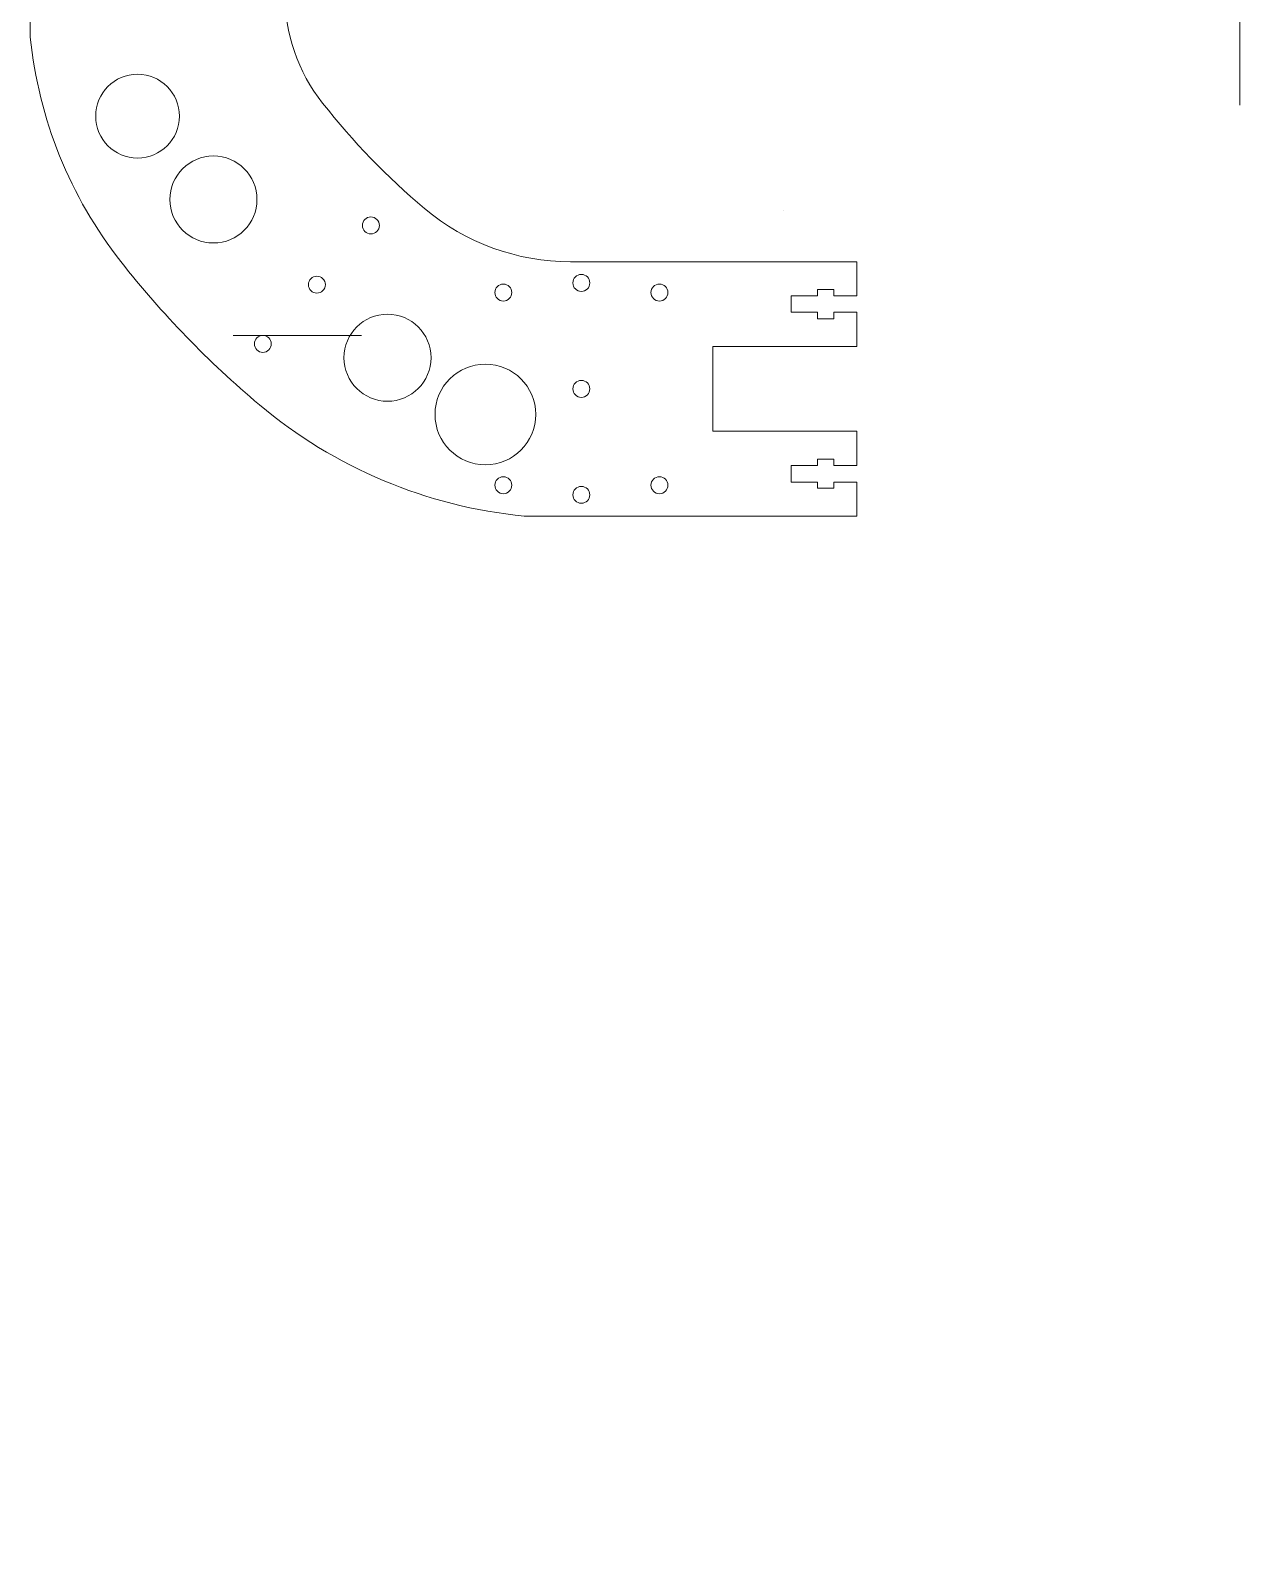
# Model space of a CAD drawing. Header units: millimetres. Extents: x -873 to 413, y -416 to 369.
# Drawn here: x -388.3 to -103, y -416.1 to -59.2 of the extents above; entities that cross this region are included whole.
import ezdxf

# ---------------------------------------------------------------- set-up
doc = ezdxf.new("R2010")
doc.units = ezdxf.units.MM
doc.header["$MEASUREMENT"] = 0
doc.layers.add('Layer 1', color=7, linetype='Continuous')

msp = doc.modelspace()

# ---------------------------------------------------------------- linework, layer by layer
at = {"layer": 'Layer 1', "color": 1, "lineweight": 9}
for points, knots in [([(-102.9632, 107.4648), (-102.9632, 116.1909), (-110.0371, 123.2648), (-118.7632, 123.2648), (-118.7632, 123.2648), (-127.4893, 123.2648), (-134.5632, 116.1909), (-134.5632, 107.4648), (-134.5632, 107.4648), (-134.5632, 98.7387), (-127.4893, 91.6648), (-118.7633, 91.6648), (-118.7633, 91.6648), (-110.0372, 91.6647), (-102.9632, 98.7386), (-102.9632, 107.4647), (-102.9632, 369.2477), (-102.9632, -416.1012), (-102.9632, 107.4648)], [0, 0, 0, 0, 0.2, 0.2, 0.2, 0.2, 0.4, 0.4, 0.4, 0.4, 0.6, 0.6, 0.6, 0.6, 1, 1, 1, 1.0001, 1.0001, 1.0001, 1.0001]), ([(-362.9546, -69.5597), (-368.4116, -69.5597), (-372.8354, -73.9835), (-372.8354, -79.4405), (-372.8354, -79.4405), (-372.8354, -84.8975), (-368.4117, -89.3213), (-362.9546, -89.3213), (-362.9546, -89.3213), (-357.4976, -89.3213), (-353.0738, -84.8976), (-353.0738, -79.4405), (-353.0738, -79.4405), (-353.0738, -73.9835), (-357.4975, -69.5597), (-362.9546, -69.5597)], [0, 0, 0, 0, 0.2, 0.2, 0.2, 0.2, 0.4, 0.4, 0.4, 0.4, 0.6, 0.6, 0.6, 0.6, 1, 1, 1, 1]), ([(-345.058, -88.8341), (-350.7302, -88.8341), (-355.3284, -93.4323), (-355.3284, -99.1045), (-355.3284, -99.1045), (-355.3284, -104.7767), (-350.7302, -109.3749), (-345.058, -109.3749), (-345.058, -109.3749), (-339.3859, -109.3749), (-334.7876, -104.7767), (-334.7876, -99.1046), (-334.7876, -99.1046), (-334.7876, -93.4324), (-339.3858, -88.8342), (-345.058, -88.8341)], [0, 0, 0, 0, 0.2, 0.2, 0.2, 0.2, 0.4, 0.4, 0.4, 0.4, 0.6, 0.6, 0.6, 0.6, 1, 1, 1, 1]), ([(-307.9164, -103.2276), (-309.0209, -103.2276), (-309.9164, -104.123), (-309.9164, -105.2276), (-309.9164, -105.2276), (-309.9164, -106.3321), (-309.0209, -107.2276), (-307.9164, -107.2276), (-307.9164, -107.2276), (-306.8118, -107.2276), (-305.9164, -106.3322), (-305.9164, -105.2276), (-305.9164, -105.2276), (-305.9164, -104.123), (-306.8118, -103.2276), (-307.9164, -103.2276)], [0, 0, 0, 0, 0.2, 0.2, 0.2, 0.2, 0.4, 0.4, 0.4, 0.4, 0.6, 0.6, 0.6, 0.6, 1, 1, 1, 1]), ([(-320.6636, -117.2114), (-321.7682, -117.2114), (-322.6636, -118.1068), (-322.6636, -119.2114), (-322.6636, -119.2114), (-322.6636, -120.316), (-321.7682, -121.2114), (-320.6636, -121.2114), (-320.6636, -121.2114), (-319.5591, -121.2114), (-318.6636, -120.316), (-318.6636, -119.2114), (-318.6636, -119.2114), (-318.6636, -118.1068), (-319.559, -117.2114), (-320.6636, -117.2114)], [0, 0, 0, 0, 0.2, 0.2, 0.2, 0.2, 0.4, 0.4, 0.4, 0.4, 0.6, 0.6, 0.6, 0.6, 1, 1, 1, 1]), ([(-258.2699, -116.8107), (-259.3745, -116.8107), (-260.2699, -117.7061), (-260.2699, -118.8107), (-260.2699, -118.8107), (-260.2699, -119.9153), (-259.3745, -120.8107), (-258.2699, -120.8107), (-258.2699, -120.8107), (-257.1653, -120.8107), (-256.2699, -119.9153), (-256.2699, -118.8107), (-256.2699, -118.8107), (-256.2699, -117.7061), (-257.1653, -116.8107), (-258.2699, -116.8107)], [0, 0, 0, 0, 0.2, 0.2, 0.2, 0.2, 0.4, 0.4, 0.4, 0.4, 0.6, 0.6, 0.6, 0.6, 1, 1, 1, 1]), ([(-276.6754, -119.077), (-277.7799, -119.077), (-278.6754, -119.9724), (-278.6754, -121.077), (-278.6754, -121.077), (-278.6754, -122.1816), (-277.78, -123.077), (-276.6754, -123.077), (-276.6754, -123.077), (-275.5708, -123.077), (-274.6754, -122.1816), (-274.6754, -121.077), (-274.6754, -121.077), (-274.6754, -119.9724), (-275.5708, -119.077), (-276.6754, -119.077)], [0, 0, 0, 0, 0.2, 0.2, 0.2, 0.2, 0.4, 0.4, 0.4, 0.4, 0.6, 0.6, 0.6, 0.6, 1, 1, 1, 1]), ([(-239.8644, -119.077), (-240.969, -119.077), (-241.8644, -119.9724), (-241.8644, -121.077), (-241.8644, -121.077), (-241.8644, -122.1816), (-240.969, -123.077), (-239.8644, -123.077), (-239.8644, -123.077), (-238.7598, -123.077), (-237.8644, -122.1816), (-237.8644, -121.077), (-237.8644, -121.077), (-237.8644, -119.9724), (-238.7598, -119.077), (-239.8644, -119.077)], [0, 0, 0, 0, 0.2, 0.2, 0.2, 0.2, 0.4, 0.4, 0.4, 0.4, 0.6, 0.6, 0.6, 0.6, 1, 1, 1, 1]), ([(-304.0037, -126.1778), (-309.6759, -126.1778), (-314.2741, -130.776), (-314.2741, -136.4482), (-314.2741, -136.4482), (-314.2741, -142.1203), (-309.676, -146.7185), (-304.0038, -146.7186), (-304.0038, -146.7186), (-298.3316, -146.7186), (-293.7334, -142.1204), (-293.7334, -136.4482), (-293.7334, -136.4482), (-293.7333, -130.776), (-298.3315, -126.1778), (-304.0037, -126.1778)], [0, 0, 0, 0, 0.2, 0.2, 0.2, 0.2, 0.4, 0.4, 0.4, 0.4, 0.6, 0.6, 0.6, 0.6, 1, 1, 1, 1]), ([(-333.4109, -131.1952), (-334.5154, -131.1952), (-335.4109, -132.0907), (-335.4109, -133.1952), (-335.4109, -133.1952), (-335.4109, -134.2998), (-334.5154, -135.1952), (-333.4109, -135.1952), (-333.4109, -135.1952), (-332.3063, -135.1952), (-331.4109, -134.2998), (-331.4109, -133.1952), (-331.4109, -133.1952), (-331.4109, -132.0907), (-332.3063, -131.1952), (-333.4108, -131.1952), (-366.5458, -131.1952), (-267.1409, -131.1952), (-333.4109, -131.1952)], [0, 0, 0, 0, 0.2, 0.2, 0.2, 0.2, 0.4, 0.4, 0.4, 0.4, 0.6, 0.6, 0.6, 0.6, 1, 1, 1, 1.0001, 1.0001, 1.0001, 1.0001]), ([(-280.9131, -137.9569), (-287.4722, -137.9569), (-292.7893, -143.274), (-292.7893, -149.8331), (-292.7893, -149.8331), (-292.7893, -156.3921), (-287.4722, -161.7093), (-280.9132, -161.7093), (-280.9132, -161.7093), (-274.3541, -161.7093), (-269.037, -156.3922), (-269.037, -149.8331), (-269.037, -149.8331), (-269.0369, -143.2741), (-274.3541, -137.9569), (-280.9131, -137.9569)], [0, 0, 0, 0, 0.2, 0.2, 0.2, 0.2, 0.4, 0.4, 0.4, 0.4, 0.6, 0.6, 0.6, 0.6, 1, 1, 1, 1]), ([(-258.2699, -141.8107), (-259.3744, -141.8107), (-260.2699, -142.7061), (-260.2699, -143.8107), (-260.2699, -143.8107), (-260.2699, -144.9153), (-259.3745, -145.8107), (-258.2699, -145.8107), (-258.2699, -145.8107), (-257.1653, -145.8107), (-256.2699, -144.9153), (-256.2699, -143.8107), (-256.2699, -143.8107), (-256.2699, -142.7061), (-257.1653, -141.8107), (-258.2699, -141.8107)], [0, 0, 0, 0, 0.2, 0.2, 0.2, 0.2, 0.4, 0.4, 0.4, 0.4, 0.6, 0.6, 0.6, 0.6, 1, 1, 1, 1]), ([(-276.6754, -164.5444), (-277.7799, -164.5444), (-278.6754, -165.4398), (-278.6754, -166.5444), (-278.6754, -166.5444), (-278.6754, -167.649), (-277.78, -168.5444), (-276.6754, -168.5444), (-276.6754, -168.5444), (-275.5708, -168.5444), (-274.6754, -167.649), (-274.6754, -166.5444), (-274.6754, -166.5444), (-274.6754, -165.4398), (-275.5708, -164.5444), (-276.6754, -164.5444)], [0, 0, 0, 0, 0.2, 0.2, 0.2, 0.2, 0.4, 0.4, 0.4, 0.4, 0.6, 0.6, 0.6, 0.6, 1, 1, 1, 1]), ([(-258.2699, -166.8107), (-259.3745, -166.8107), (-260.2699, -167.7061), (-260.2699, -168.8107), (-260.2699, -168.8107), (-260.2699, -169.9153), (-259.3745, -170.8107), (-258.2699, -170.8107), (-258.2699, -170.8107), (-257.1653, -170.8107), (-256.2699, -169.9153), (-256.2699, -168.8107), (-256.2699, -168.8107), (-256.2699, -167.7061), (-257.1653, -166.8107), (-258.2699, -166.8107)], [0, 0, 0, 0, 0.2, 0.2, 0.2, 0.2, 0.4, 0.4, 0.4, 0.4, 0.6, 0.6, 0.6, 0.6, 1, 1, 1, 1]), ([(-239.8644, -164.5444), (-240.969, -164.5444), (-241.8644, -165.4398), (-241.8644, -166.5444), (-241.8644, -166.5444), (-241.8644, -167.649), (-240.969, -168.5444), (-239.8644, -168.5444), (-239.8644, -168.5444), (-238.7598, -168.5444), (-237.8644, -167.649), (-237.8644, -166.5444), (-237.8644, -166.5444), (-237.8644, -165.4398), (-238.7598, -164.5444), (-239.8644, -164.5444)], [0, 0, 0, 0, 0.2, 0.2, 0.2, 0.2, 0.4, 0.4, 0.4, 0.4, 0.6, 0.6, 0.6, 0.6, 1, 1, 1, 1])]:
    msp.add_open_spline(points, degree=3, knots=knots, dxfattribs=at)
for points in [[(-388.2699, -60.8128), (-388.2699, -60.8128), (-388.2699, 103.1914), (-388.2699, 103.1914)], [(-328.2699, -50.4303), (-328.2699, -59.8393), (-325.1105, -68.9758), (-319.2982, -76.375)], [(-388.2699, -60.8128), (-386.3035, -80.1313), (-378.8914, -98.4941), (-366.8961, -113.7644)], [(-319.2982, -76.375), (-312.1573, -85.4656), (-304.1013, -93.7985), (-295.257, -101.2424)], [(-295.257, -101.2424), (-285.6127, -109.3596), (-273.412, -113.8107), (-260.8064, -113.8107)], [(-210.6169, -101.792), (-210.6133, -101.792), (-210.6097, -101.792), (-210.6062, -101.792)], [(-366.8961, -113.7644), (-357.1941, -126.1153), (-346.2488, -137.4367), (-334.2327, -147.5503)], [(-233.2699, -113.8107), (-233.2699, -113.8107), (-260.8064, -113.8107), (-260.8064, -113.8107)], [(-233.2699, -113.8107), (-233.2699, -113.8107), (-193.2699, -113.8107), (-193.2699, -113.8107)], [(-193.2699, -113.8107), (-193.2699, -113.8107), (-193.2699, -121.8107), (-193.2699, -121.8107)], [(-202.5843, -120.3607), (-202.5843, -120.3607), (-198.6843, -120.3607), (-198.6843, -120.3607)], [(-202.5843, -121.8107), (-202.5843, -121.8107), (-202.5843, -120.3607), (-202.5843, -120.3607)], [(-198.6843, -120.3607), (-198.6843, -120.3607), (-198.6843, -121.8107), (-198.6843, -121.8107)], [(-208.7949, -121.8107), (-208.7949, -121.8107), (-208.7949, -125.7107), (-208.7949, -125.7107)], [(-205.2699, -121.8107), (-205.2699, -121.8107), (-208.7949, -121.8107), (-208.7949, -121.8107)], [(-205.2699, -121.8107), (-205.2699, -121.8107), (-202.5843, -121.8107), (-202.5843, -121.8107)], [(-198.6843, -121.8107), (-198.6843, -121.8107), (-193.2699, -121.8107), (-193.2699, -121.8107)], [(-208.7949, -125.7107), (-208.7949, -125.7107), (-205.2699, -125.7107), (-205.2699, -125.7107)], [(-202.5843, -125.7107), (-202.5843, -125.7107), (-205.2699, -125.7107), (-205.2699, -125.7107)], [(-202.5843, -127.2607), (-202.5843, -127.2607), (-202.5843, -125.7107), (-202.5843, -125.7107)], [(-198.6843, -127.2607), (-198.6843, -127.2607), (-202.5843, -127.2607), (-202.5843, -127.2607)], [(-198.6843, -125.7107), (-198.6843, -125.7107), (-198.6843, -127.2607), (-198.6843, -127.2607)], [(-193.2699, -125.7107), (-193.2699, -125.7107), (-198.6843, -125.7107), (-198.6843, -125.7107)], [(-193.2699, -133.8107), (-193.2699, -133.8107), (-193.2699, -125.7107), (-193.2699, -125.7107)], [(-227.2701, -133.8107), (-227.2701, -133.8107), (-227.2701, -153.8107), (-227.2701, -153.8107)], [(-193.2699, -133.8107), (-193.2699, -133.8107), (-223.2699, -133.8107), (-223.2699, -133.8107)], [(-334.2327, -147.5503), (-316.5501, -162.433), (-294.7624, -171.5911), (-271.7571, -173.8107)], [(-223.2699, -153.8107), (-223.2699, -153.8107), (-193.2699, -153.8107), (-193.2699, -153.8107)], [(-193.2699, -153.8107), (-193.2699, -153.8107), (-193.2699, -161.8107), (-193.2699, -161.8107)], [(-202.5843, -160.3607), (-202.5843, -160.3607), (-202.5843, -161.9107), (-202.5843, -161.9107)], [(-198.6843, -160.3607), (-198.6843, -160.3607), (-202.5843, -160.3607), (-202.5843, -160.3607)], [(-198.6843, -161.9107), (-198.6843, -161.9107), (-198.6843, -160.3607), (-198.6843, -160.3607)], [(-208.7949, -165.8107), (-208.7949, -165.8107), (-208.7949, -161.9107), (-208.7949, -161.9107)], [(-208.7949, -161.9107), (-208.7949, -161.9107), (-205.2699, -161.9107), (-205.2699, -161.9107)], [(-202.5843, -161.9107), (-202.5843, -161.9107), (-205.2699, -161.9107), (-205.2699, -161.9107)], [(-193.2699, -161.9107), (-193.2699, -161.9107), (-198.6843, -161.9107), (-198.6843, -161.9107)], [(-193.2699, -161.8107), (-193.2699, -161.8107), (-193.2699, -161.9107), (-193.2699, -161.9107)], [(-205.2699, -165.8107), (-205.2699, -165.8107), (-208.7949, -165.8107), (-208.7949, -165.8107)], [(-205.2699, -165.8107), (-205.2699, -165.8107), (-202.5843, -165.8107), (-202.5843, -165.8107)], [(-202.5843, -165.8107), (-202.5843, -165.8107), (-202.5843, -167.2607), (-202.5843, -167.2607)], [(-202.5843, -167.2607), (-202.5843, -167.2607), (-198.6843, -167.2607), (-198.6843, -167.2607)], [(-198.6843, -165.8107), (-198.6843, -165.8107), (-193.2699, -165.8107), (-193.2699, -165.8107)], [(-198.6843, -167.2607), (-198.6843, -167.2607), (-198.6843, -165.8107), (-198.6843, -165.8107)], [(-193.2699, -165.8107), (-193.2699, -165.8107), (-193.2699, -173.8107), (-193.2699, -173.8107)], [(-271.7571, -173.8107), (-271.7571, -173.8107), (-233.2699, -173.8107), (-233.2699, -173.8107)], [(-193.2699, -173.8107), (-193.2699, -173.8107), (-233.2699, -173.8107), (-233.2699, -173.8107)]]:
    msp.add_open_spline(points, degree=3, dxfattribs=at)
at = {"layer": 'Layer 1', "lineweight": 9}
for points in [[(-227.2701, -133.8107), (-227.2701, -133.8107), (-223.2699, -133.8107), (-223.2699, -133.8107)], [(-227.2701, -153.8107), (-227.2701, -153.8107), (-223.2699, -153.8107), (-223.2699, -153.8107)]]:
    msp.add_open_spline(points, degree=3, dxfattribs=at)

doc.saveas('drawing.dxf')
